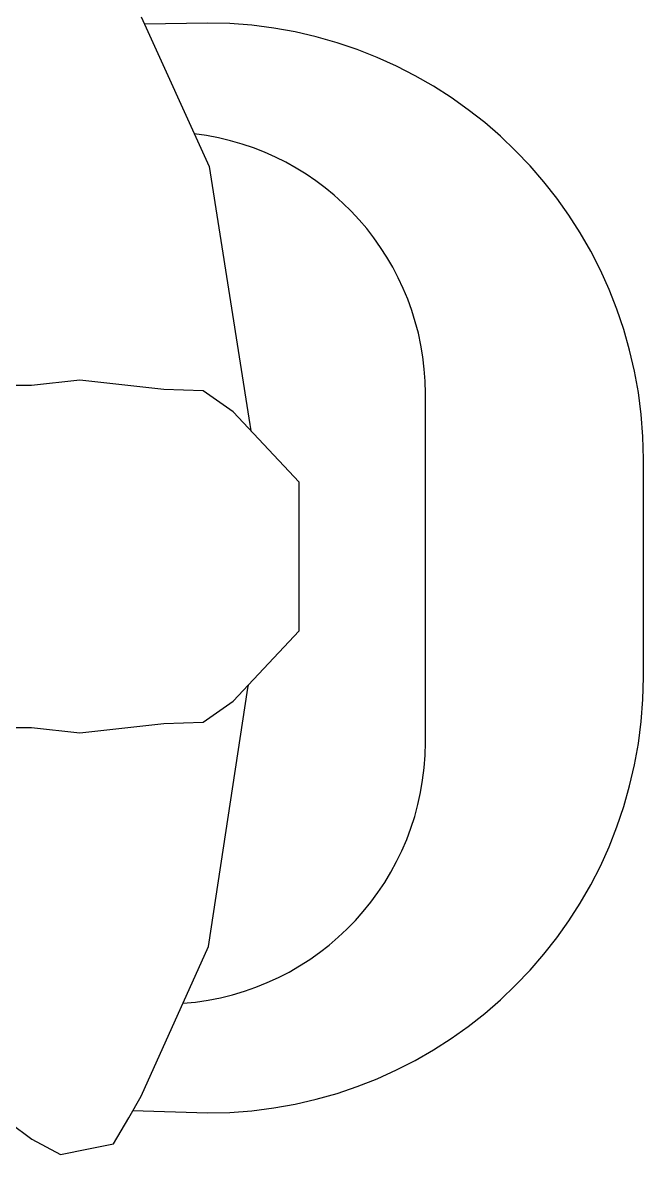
# Model space of a CAD drawing. Header units: millimetres. Extents: x -155 to 94595, y -3153 to 63413.
# Drawn here: x 89230 to 89515, y 37891 to 38410 of the extents above; entities that cross this region are included whole.
import ezdxf

# ---------------------------------------------------------------- set-up
doc = ezdxf.new("R2010")
doc.units = ezdxf.units.MM
doc.layers.add('int', color=185, linetype='Continuous')

msp = doc.modelspace()

# ---------------------------------------------------------------- linework, layer by layer
at = {"layer": 'int'}
for p, q in [((89284.464, 38412.722), (89315.63, 38344.157)), ((89314.86, 38409.903), (89285.981, 38409.383)), ((89315.63, 38344.157), (89315.63, 38344.157)), ((89315.63, 38344.157), (89334.329, 38225.727)), ((89256.399, 38246.107), (89234.147, 38243.66)), ((89278.426, 38243.66), (89256.399, 38246.107)), ((89234.147, 38243.66), (89212.008, 38243.66)), ((89294.946, 38241.824), (89278.426, 38243.66)), ((89312.936, 38241.133), (89294.946, 38241.824)), ((89326.729, 38231.584), (89312.936, 38241.133)), ((89414.86, 38079.903), (89414.86, 38239.903)), ((89356.993, 38199.322), (89326.729, 38231.584)), ((89334.329, 38225.727), (89334.755, 38223.028)), ((89514.86, 38109.903), (89514.86, 38209.903)), ((89356.993, 38165.166), (89356.993, 38199.322)), ((89356.993, 38199.322), (89356.993, 38199.322)), ((89356.993, 38131.01), (89356.993, 38165.166)), ((89326.729, 38098.749), (89356.993, 38131.01)), ((89356.993, 38131.01), (89356.993, 38131.01)), ((89315.312, 37986.319), (89333.464, 38104.835)), ((89333.464, 38104.835), (89333.665, 38106.142)), ((89312.936, 38089.199), (89326.729, 38098.749)), ((89278.426, 38086.673), (89294.946, 38088.508)), ((89294.946, 38088.508), (89312.936, 38089.199)), ((89212.008, 38086.673), (89234.147, 38086.673)), ((89234.147, 38086.673), (89256.399, 38084.226)), ((89256.399, 38084.226), (89278.426, 38086.673)), ((89284.464, 37917.61), (89315.312, 37986.319)), ((89315.312, 37986.319), (89315.312, 37986.319)), ((89278.782, 37907.667), (89284.464, 37917.61)), ((89271.798, 37895.756), (89278.782, 37907.667)), ((89280.59, 37911.047), (89314.86, 37909.903)), ((89224.084, 37905.534), (89234.355, 37897.831)), ((89234.355, 37897.831), (89247.55, 37890.906)), ((89247.55, 37890.906), (89260.312, 37893.458)), ((89260.312, 37893.458), (89271.798, 37895.756))]:
    msp.add_line(p, q, dxfattribs=at)
for centre, radius, start, end in [((89314.86, 38209.903), 200, 0, 90), ((89294.86, 38239.903), 120, 0, 83.30773), ((89314.86, 38109.903), 200, 270, 0), ((89294.86, 38079.903), 120, 274.17464, 0)]:
    msp.add_arc(centre, radius, start, end, dxfattribs=at)

doc.saveas('drawing.dxf')
